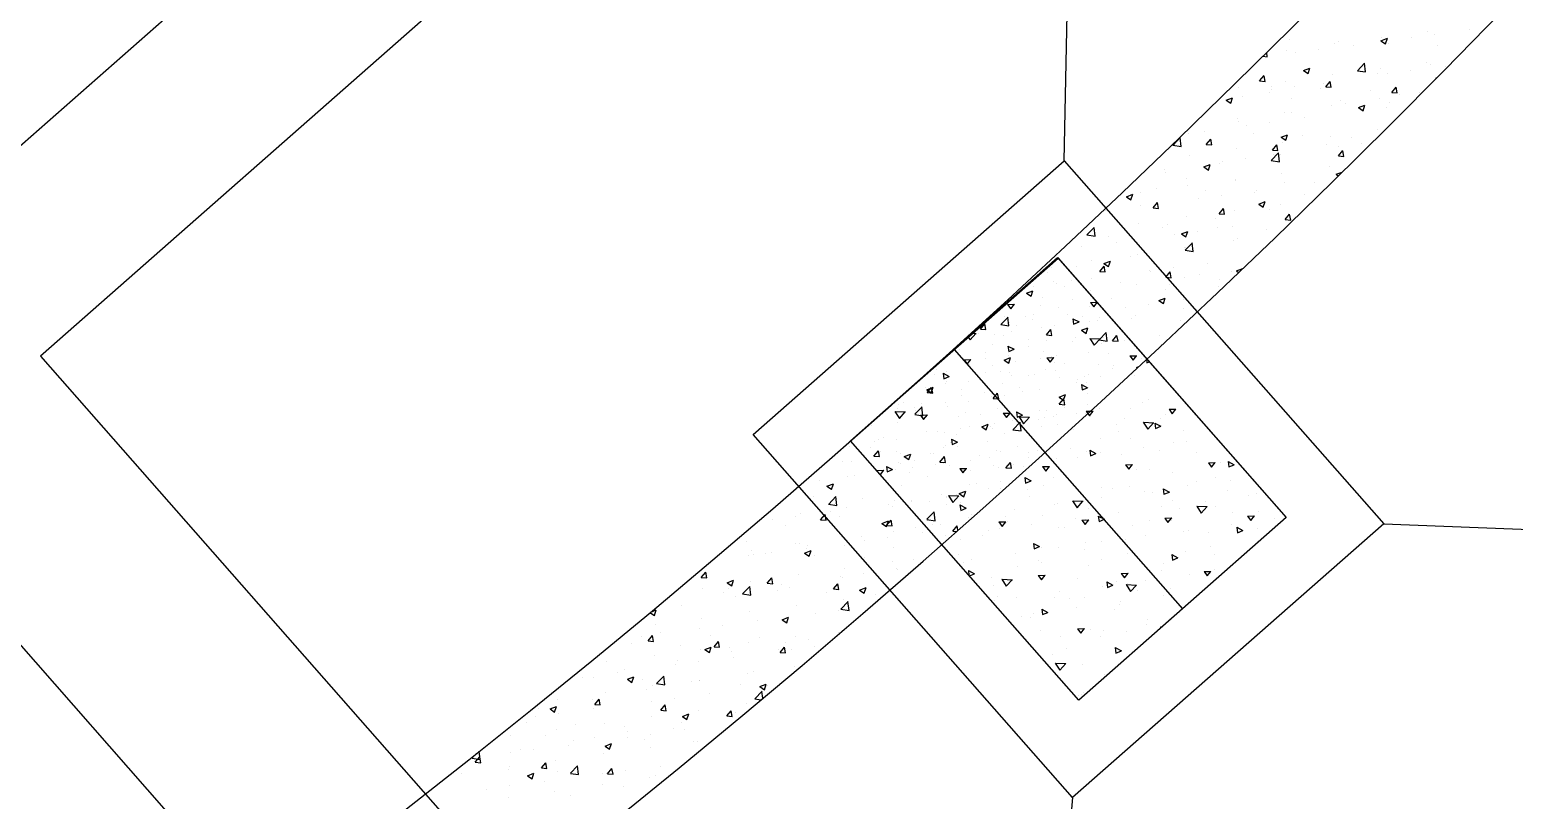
# Model space of a CAD drawing. Header units: millimetres. Extents: x 331487 to 517269, y 198509 to 399936.
# Drawn here: x 444493 to 446105, y 303332 to 304169 of the extents above; entities that cross this region are included whole.
import ezdxf

# ---------------------------------------------------------------- set-up
doc = ezdxf.new("R2010")
doc.units = ezdxf.units.MM
doc.header["$MEASUREMENT"] = 0
doc.layers.add('COLUMN', color=6, linetype='Continuous')
doc.layers.add('FOOTING', color=5, linetype='Continuous')

msp = doc.modelspace()

# ---------------------------------------------------------------- linework, layer by layer
at = {"layer": 'COLUMN', "color": 2, "linetype": 'Continuous'}
for p, q in [((445860.7, 304158.3), (445860.7, 304158.3)), ((445908.8, 304153.1), (445908.8, 304153.1)), ((445914, 304156), (445914, 304156)), ((445959.7, 304156.6), (445966.7, 304159.3)), ((445959.7, 304156.6), (445964.6, 304153.2)), ((445960.2, 304160.1), (445960.2, 304160.1)), ((445964.6, 304153.2), (445966.7, 304159.3)), ((445967.4, 304153.8), (445967.4, 304153.8)), ((445992.8, 304160.1), (445992.8, 304160.1)), ((446010.7, 304166.5), (446010.7, 304166.5)), ((446017.9, 304163.3), (446017.9, 304163.3)), ((446055.8, 304168.3), (446055.8, 304168.3)), ((445831.6, 304139.9), (445836.2, 304139.2)), ((445836.2, 304139.2), (445835.7, 304144)), ((445856.9, 304145.6), (445856.9, 304145.6)), ((445866.8, 304143.5), (445866.8, 304143.5)), ((445891.8, 304146.8), (445891.8, 304146.8)), ((445929.7, 304151.7), (445929.7, 304151.7)), ((446020.8, 304151.5), (446020.8, 304151.5)), ((445875.6, 304124.3), (445882.6, 304127)), ((445875.6, 304124.3), (445880.6, 304121)), ((445880.6, 304121), (445882.6, 304127)), ((445934.1, 304124), (445942.9, 304122.7)), ((445934.2, 304124.1), (445941.9, 304132.3)), ((445942.9, 304122.7), (445941.8, 304132.2)), ((445959, 304126.8), (445959, 304126.8)), ((445991.6, 304123.9), (445991.6, 304123.9)), ((446009.5, 304133.2), (446009.5, 304133.2)), ((446013.9, 304130.6), (446013.9, 304130.6)), ((446029.4, 304128.9), (446029.4, 304128.9)), ((445805.2, 304105.9), (445805.2, 304105.9)), ((445828, 304113), (445832.8, 304118.8)), ((445828, 304113), (445833.9, 304112.5)), ((445833.9, 304112.5), (445832.8, 304118.7)), ((445841.2, 304107.2), (445841.2, 304107.2)), ((445855.7, 304112.3), (445855.7, 304112.3)), ((445865.5, 304107.3), (445865.5, 304107.3)), ((445894.6, 304104.9), (445894.6, 304104.9)), ((445897.2, 304110.6), (445897.2, 304110.6)), ((445899.7, 304106.7), (445904.5, 304112.5)), ((445899.7, 304106.7), (445905.7, 304106.2)), ((445903.4, 304112.3), (445903.4, 304112.3)), ((445905.7, 304106.2), (445904.5, 304112.5)), ((445907.6, 304119.8), (445907.6, 304119.8)), ((445955.5, 304120.6), (445955.5, 304120.6)), ((445966.5, 304120.6), (445966.5, 304120.6)), ((445971.4, 304100.5), (445976.2, 304106.2)), ((445977.4, 304099.9), (445976.2, 304106.2)), ((446019.4, 304116.3), (446020.6, 304116.8)), ((446019.4, 304116.3), (446019.8, 304116)), ((445791.6, 304092.1), (445798.6, 304094.8)), ((445791.6, 304092.1), (445796.6, 304088.7)), ((445796.6, 304088.7), (445798.6, 304094.8)), ((445808.9, 304096), (445808.9, 304096)), ((445838.9, 304100.6), (445838.9, 304100.6)), ((445840.5, 304104), (445840.5, 304104)), ((445862.3, 304093.8), (445862.3, 304093.8)), ((445915.6, 304091.5), (445915.6, 304091.5)), ((445921.2, 304088.6), (445921.2, 304088.6)), ((445947.9, 304102.7), (445947.9, 304102.7)), ((445957.8, 304093.5), (445957.8, 304093.5)), ((445969, 304089.3), (445969, 304089.3)), ((445971.4, 304100.5), (445977.4, 304099.9)), ((445979.5, 304098.6), (445979.5, 304098.6)), ((446001.3, 304100.4), (446001.3, 304100.4)), ((445804, 304072.6), (445804, 304072.6)), ((445854.5, 304079), (445854.5, 304079)), ((445862.9, 304078.6), (445862.9, 304078.6)), ((445877.1, 304072.9), (445877.1, 304072.9)), ((445906.4, 304086.5), (445906.4, 304086.5)), ((445935.3, 304084.1), (445942.3, 304086.8)), ((445935.3, 304084.1), (445940.3, 304080.7)), ((445940.2, 304081.2), (445940.2, 304081.2)), ((445940.3, 304080.7), (445942.3, 304086.8)), ((445965.3, 304084.5), (445965.3, 304084.5)), ((445767.9, 304058.6), (445767.9, 304058.6)), ((445804.6, 304068.6), (445804.6, 304068.6)), ((445814.2, 304064.6), (445814.2, 304064.6)), ((445821.3, 304056.4), (445821.3, 304056.4)), ((445839.2, 304067.9), (445839.2, 304067.9)), ((445956.5, 304060.3), (445956.5, 304060.3)), ((445733.9, 304043.2), (445742.8, 304041.8)), ((445734, 304043.3), (445741.8, 304051.4)), ((445742.8, 304041.8), (445741.7, 304051.3)), ((445751, 304056.3), (445751, 304056.3)), ((445770.1, 304044.1), (445774.9, 304049.8)), ((445770.1, 304044.1), (445776.1, 304043.5)), ((445776.1, 304043.5), (445774.9, 304049.8)), ((445841.8, 304037.8), (445846.7, 304043.5)), ((445847.8, 304037.3), (445846.7, 304043.5)), ((445851.3, 304051.8), (445858.3, 304054.5)), ((445851.3, 304051.8), (445856.3, 304048.5)), ((445853.3, 304045.7), (445853.3, 304045.7)), ((445856.3, 304048.5), (445858.3, 304054.5)), ((445874.7, 304054.1), (445874.7, 304054.1)), ((445901.1, 304043.6), (445901.1, 304043.6)), ((445905.2, 304053.2), (445905.2, 304053.2)), ((445913.9, 304041.7), (445913.9, 304041.7)), ((445928, 304051.9), (445928, 304051.9)), ((445939, 304045), (445939, 304045)), ((445751.4, 304032.3), (445751.4, 304032.3)), ((445787.9, 304025.1), (445787.9, 304025.1)), ((445802.7, 304039.3), (445802.7, 304039.3)), ((445812.9, 304028.4), (445812.9, 304028.4)), ((445840.6, 304026.6), (445849.5, 304025.3)), ((445840.7, 304026.7), (445848.5, 304034.9)), ((445841.8, 304037.8), (445847.8, 304037.3)), ((445842.7, 304033.6), (445842.7, 304033.6)), ((445849.5, 304025.3), (445848.4, 304034.8)), ((445850.8, 304033.4), (445850.8, 304033.4)), ((445913.6, 304031.5), (445918.4, 304037.3)), ((445913.6, 304031.5), (445919.5, 304031)), ((445919.5, 304031), (445918.4, 304037.2)), ((445724.7, 304016.8), (445724.7, 304016.8)), ((445726.1, 304013.6), (445726.1, 304013.6)), ((445767.3, 304019.6), (445774.3, 304022.3)), ((445767.3, 304019.6), (445772.3, 304016.2)), ((445772.3, 304016.2), (445774.3, 304022.2)), ((445784.4, 304023.6), (445784.4, 304023.6)), ((445852, 304012.4), (445852, 304012.4)), ((445904, 304019.9), (445904, 304019.9)), ((445911, 304011.6), (445917.6, 304014.1)), ((445911, 304011.6), (445913.4, 304010)), ((445716.1, 303996.3), (445716.1, 303996.3)), ((445748.4, 304007.5), (445748.4, 304007.5)), ((445750.2, 303999), (445750.2, 303999)), ((445769.5, 303994.1), (445769.5, 303994.1)), ((445801.5, 304006), (445801.5, 304006)), ((445801.8, 304005.3), (445801.8, 304005.3)), ((445824.5, 303994), (445824.5, 303994)), ((445855.2, 304003), (445855.2, 304003)), ((445887.6, 304002.3), (445887.6, 304002.3)), ((445683.3, 303987.3), (445690.3, 303990)), ((445683.3, 303987.3), (445688.2, 303984)), ((445688.2, 303984), (445690.3, 303990)), ((445698.2, 303991.5), (445698.2, 303991.5)), ((445698.4, 303977.4), (445698.4, 303977.4)), ((445712.3, 303975.1), (445717.1, 303980.9)), ((445718.2, 303974.6), (445717.1, 303980.9)), ((445761.6, 303985.7), (445761.6, 303985.7)), ((445786.6, 303989), (445786.6, 303989)), ((445822.9, 303991.8), (445822.9, 303991.8)), ((445827, 303979.3), (445834, 303982)), ((445827, 303979.3), (445832, 303975.9)), ((445832, 303975.9), (445834, 303982)), ((445850.8, 303979.1), (445850.8, 303979.1)), ((445876.3, 303989.6), (445876.3, 303989.6)), ((445660.5, 303972.4), (445660.5, 303972.4)), ((445712.3, 303975.1), (445718.2, 303974.6)), ((445749, 303965.7), (445749, 303965.7)), ((445780.3, 303963.9), (445780.3, 303963.9)), ((445784, 303968.8), (445788.8, 303974.6)), ((445784, 303968.8), (445790, 303968.3)), ((445790, 303968.3), (445788.8, 303974.6)), ((445800.3, 303972.7), (445800.3, 303972.7)), ((445838.6, 303973.9), (445838.6, 303973.9)), ((445855.7, 303962.6), (445860.5, 303968.3)), ((445855.7, 303962.6), (445861.7, 303962)), ((445861.7, 303962), (445860.5, 303968.3)), ((445861.3, 303962.8), (445861.3, 303962.8)), ((445640.4, 303945.8), (445649.3, 303944.4)), ((445640.5, 303945.9), (445648.3, 303954)), ((445646.5, 303951.8), (445646.5, 303951.8)), ((445649.3, 303944.4), (445648.2, 303953.9)), ((445663.7, 303943.9), (445663.7, 303943.9)), ((445675.1, 303958.9), (445675.1, 303958.9)), ((445697, 303958.2), (445697, 303958.2)), ((445722, 303953.9), (445722, 303953.9)), ((445728.5, 303956.7), (445728.5, 303956.7)), ((445735.2, 303946.3), (445735.2, 303946.3)), ((445743, 303947), (445750, 303949.7)), ((445743, 303947), (445747.9, 303943.7)), ((445747.9, 303943.7), (445750, 303949.7)), ((445760.3, 303949.5), (445760.3, 303949.5)), ((445781.9, 303954.4), (445781.9, 303954.4)), ((445798.2, 303954.5), (445798.2, 303954.5)), ((445835.3, 303952.2), (445835.3, 303952.2)), ((445634.2, 303933), (445634.2, 303933)), ((445672.1, 303937.9), (445672.1, 303937.9)), ((445745.9, 303932), (445745.9, 303932)), ((445747.1, 303929.2), (445756, 303927.8)), ((445747.2, 303929.3), (445755, 303937.4)), ((445747.8, 303932.4), (445747.8, 303932.4)), ((445756, 303927.8), (445754.9, 303937.3)), ((445799.1, 303939.4), (445799.1, 303939.4)), ((445804.3, 303942), (445804.3, 303942)), ((445594, 303911.5), (445594, 303911.5)), ((445629.3, 303911.9), (445629.3, 303911.9)), ((445645.3, 303918.5), (445645.3, 303918.5)), ((445654.4, 303906.2), (445659.2, 303911.9)), ((445658.9, 303914.8), (445665.9, 303917.5)), ((445658.9, 303914.8), (445663.9, 303911.4)), ((445660.4, 303905.6), (445659.2, 303911.9)), ((445663.9, 303911.4), (445665.9, 303917.5)), ((445687.6, 303921.9), (445687.6, 303921.9)), ((445695.8, 303924.9), (445695.8, 303924.9)), ((445771.8, 303915.1), (445771.8, 303915.1)), ((445597.6, 303905.2), (445597.6, 303905.2)), ((445602.3, 303910.1), (445602.3, 303910.1)), ((445604.4, 303895.3), (445604.4, 303895.3)), ((445623.4, 303896.7), (445623.4, 303896.7)), ((445645.8, 303898.5), (445645.8, 303898.5)), ((445654.4, 303906.2), (445660.4, 303905.7)), ((445655.7, 303907.8), (445655.7, 303907.8)), ((445708.9, 303906.8), (445708.9, 303906.8)), ((445709.1, 303905.6), (445709.1, 303905.6)), ((445726.1, 303899.9), (445731, 303905.6)), ((445726.1, 303899.9), (445732.1, 303899.4)), ((445732.1, 303899.4), (445731, 303905.6)), ((445734, 303910.1), (445734, 303910.1)), ((445746.5, 303899.1), (445746.5, 303899.1)), ((445762.4, 303903.3), (445762.4, 303903.3)), ((445784.1, 303897), (445784.1, 303897)), ((445797.9, 303906.2), (445797.9, 303906.2)), ((445802.7, 303906.8), (445809.7, 303909.5)), ((445802.7, 303906.8), (445805.1, 303905.1)), ((445809.6, 303909.4), (445809.6, 303909.5)), ((445574.9, 303882.5), (445581.9, 303885.2)), ((445574.9, 303882.5), (445579.9, 303879.2)), ((445579.9, 303879.2), (445581.9, 303885.2)), ((445582.9, 303890.2), (445582.9, 303890.2)), ((445607.9, 303893.5), (445607.9, 303893.5)), ((445615.8, 303889.8), (445615.8, 303889.8)), ((445644.1, 303885.2), (445644.1, 303885.2)), ((445676.8, 303894.4), (445676.8, 303894.4)), ((445694.6, 303891.6), (445694.6, 303891.6)), ((445725.8, 303886.9), (445725.8, 303886.9)), ((445730.1, 303892.2), (445730.1, 303892.2)), ((445783.5, 303889.9), (445783.5, 303889.9)), ((445554.3, 303870.4), (445561.8, 303870.6)), ((445554.3, 303870.4), (445557.9, 303865.6)), ((445557.9, 303865.6), (445561.8, 303870.6)), ((445590, 303868.7), (445590, 303868.7)), ((445592.7, 303878.2), (445592.7, 303878.2)), ((445609.2, 303866.9), (445609.2, 303866.9)), ((445624.8, 303876.1), (445624.8, 303876.1)), ((445643.7, 303868), (445643.7, 303868)), ((445644.3, 303872.5), (445651.2, 303872.7)), ((445644.3, 303872.5), (445647.8, 303867.7)), ((445647.8, 303867.7), (445651.5, 303872.4)), ((445667.5, 303876.9), (445667.5, 303876.9)), ((445682.6, 303867.4), (445682.6, 303867.4)), ((445707.7, 303870.7), (445707.7, 303870.7)), ((445718.6, 303874.5), (445725.6, 303877.2)), ((445718.6, 303874.5), (445723.6, 303871.2)), ((445723.6, 303871.2), (445725.6, 303877.2)), ((445745.3, 303865.8), (445745.3, 303865.8)), ((445745.5, 303875.7), (445745.5, 303875.7)), ((445524.8, 303843.5), (445529.7, 303849.2)), ((445530.8, 303843), (445529.7, 303849.2)), ((445546.9, 303848.4), (445555.8, 303847)), ((445547, 303848.5), (445554.8, 303856.6)), ((445550.9, 303856.9), (445550.9, 303856.9)), ((445555.8, 303847), (445554.7, 303856.5)), ((445556.6, 303850.8), (445556.6, 303850.8)), ((445564.2, 303847.6), (445564.2, 303847.6)), ((445573.6, 303857), (445573.6, 303857)), ((445581.6, 303854.1), (445581.6, 303854.1)), ((445582.4, 303859.3), (445582.4, 303859.3)), ((445605.3, 303847.1), (445605.3, 303847.1)), ((445619.5, 303859.1), (445619.5, 303859.1)), ((445625.2, 303854.8), (445631.9, 303851.4)), ((445625.2, 303854.8), (445626, 303848.9)), ((445626, 303848.9), (445631.9, 303851.4)), ((445635.8, 303857), (445635.8, 303857)), ((445642.9, 303851.9), (445642.9, 303851.9)), ((445652.3, 303853.4), (445652.3, 303853.4)), ((445654, 303856.1), (445654, 303856.1)), ((445689.2, 303854.8), (445689.2, 303854.8)), ((445693.4, 303858.3), (445693.4, 303858.3)), ((445742.5, 303852.5), (445742.5, 303852.5)), ((445511.4, 303834.5), (445511.4, 303834.5)), ((445511.7, 303834.8), (445513.6, 303831.8)), ((445513.6, 303831.8), (445520, 303838.9)), ((445516.5, 303839.1), (445520.2, 303838.9)), ((445522.3, 303838.4), (445522.3, 303838.4)), ((445524.8, 303843.5), (445530.8, 303843)), ((445539.6, 303837.4), (445539.6, 303837.4)), ((445549.4, 303836.4), (445549.4, 303836.4)), ((445558.3, 303840.8), (445558.3, 303840.8)), ((445577.4, 303832.3), (445577.4, 303832.3)), ((445591.5, 303844.9), (445591.5, 303844.9)), ((445596.1, 303831.7), (445596.1, 303831.7)), ((445596.6, 303837.2), (445601.4, 303843)), ((445596.6, 303837.2), (445602.5, 303836.7)), ((445602.5, 303836.7), (445601.4, 303843)), ((445628.2, 303835), (445628.2, 303835)), ((445634.6, 303842.3), (445641.6, 303845)), ((445634.6, 303842.3), (445639.6, 303838.9)), ((445639.6, 303838.9), (445641.6, 303845)), ((445643.6, 303833.5), (445648.5, 303826)), ((445643.8, 303833.5), (445655, 303833.1)), ((445648.5, 303826), (445654.9, 303833.1)), ((445653.7, 303831.8), (445662.6, 303830.4)), ((445653.8, 303831.9), (445661.5, 303840)), ((445658.4, 303834.5), (445658.4, 303834.5)), ((445662.5, 303830.4), (445661.4, 303839.9)), ((445668.3, 303831), (445673.1, 303836.7)), ((445668.3, 303831), (445674.3, 303830.4)), ((445671.3, 303836.8), (445671.3, 303836.8)), ((445674.3, 303830.4), (445673.1, 303836.7)), ((445681.4, 303831.2), (445681.4, 303831.2)), ((445719.2, 303836.2), (445719.2, 303836.2)), ((445502.4, 303821.8), (445502.4, 303821.8)), ((445530.4, 303817.9), (445530.4, 303817.9)), ((445538.4, 303826.5), (445538.4, 303826.5)), ((445554.7, 303825.2), (445561.4, 303821.7)), ((445554.7, 303825.2), (445555.5, 303819.3)), ((445555.3, 303814.6), (445555.3, 303814.6)), ((445555.5, 303819.3), (445561.4, 303821.7)), ((445577.4, 303824.2), (445577.4, 303824.2)), ((445593.2, 303819.6), (445593.2, 303819.6)), ((445607.2, 303815.4), (445607.2, 303815.4)), ((445624.3, 303830.5), (445624.3, 303830.5)), ((445641.7, 303818.6), (445641.7, 303818.6)), ((445656.3, 303827.9), (445656.3, 303827.9)), ((445663.4, 303817.3), (445663.4, 303817.3)), ((445687, 303814.5), (445694.5, 303814.7)), ((445687, 303814.5), (445690.5, 303809.7)), ((445690.5, 303809.7), (445694.4, 303814.7)), ((445692.2, 303825), (445692.2, 303825)), ((445693.9, 303822), (445693.9, 303822)), ((445721.7, 303827.3), (445721.7, 303827.3)), ((445477.2, 303799.3), (445477.2, 303799.3)), ((445507, 303810.3), (445514.5, 303810.5)), ((445507, 303810.3), (445510.6, 303805.5)), ((445509.5, 303810.4), (445509.5, 303810.4)), ((445510.6, 303805.5), (445514.5, 303810.5)), ((445512.6, 303805.5), (445512.6, 303805.5)), ((445530.3, 303811.3), (445530.3, 303811.3)), ((445538.4, 303804.1), (445538.4, 303804.1)), ((445550.6, 303810), (445557.6, 303812.7)), ((445550.6, 303810), (445555.6, 303806.7)), ((445555.6, 303806.7), (445557.6, 303812.7)), ((445562.9, 303808.2), (445562.9, 303808.2)), ((445590.3, 303811.6), (445590.3, 303811.6)), ((445595.5, 303799.2), (445595.5, 303799.2)), ((445597, 303812.4), (445604.5, 303812.6)), ((445597, 303812.4), (445600.5, 303807.6)), ((445600.5, 303807.6), (445604.5, 303812.6)), ((445602.4, 303813.9), (445602.4, 303813.9)), ((445605, 303807.3), (445605, 303807.3)), ((445606.1, 303799), (445606.1, 303799)), ((445616.3, 303805.9), (445616.3, 303805.9)), ((445653.1, 303805.3), (445653.1, 303805.3)), ((445668.1, 303800.9), (445668.1, 303800.9)), ((445669.7, 303803.7), (445669.7, 303803.7)), ((445694.3, 303802), (445696.7, 303802.9)), ((445694.3, 303802), (445695.1, 303801.5)), ((445700.1, 303811.6), (445700.1, 303811.6)), ((445705.2, 303811.4), (445705.7, 303807.1)), ((445705.7, 303807.1), (445708.1, 303808.1)), ((445474.9, 303794.5), (445474.9, 303794.5)), ((445484.2, 303795.6), (445490.8, 303792.1)), ((445484.2, 303795.6), (445485, 303789.6)), ((445485, 303789.6), (445490.8, 303792.1)), ((445486.8, 303784.4), (445486.8, 303784.4)), ((445487.9, 303797.7), (445487.9, 303797.7)), ((445488.4, 303787.2), (445488.4, 303787.2)), ((445512.1, 303786.4), (445512.1, 303786.4)), ((445530.6, 303797), (445530.6, 303797)), ((445546.7, 303797.2), (445546.7, 303797.2)), ((445548.4, 303784.6), (445548.4, 303784.6)), ((445555.9, 303796.8), (445555.9, 303796.8)), ((445559.1, 303792.7), (445559.1, 303792.7)), ((445576.6, 303792.8), (445576.6, 303792.8)), ((445584, 303794.7), (445584, 303794.7)), ((445611, 303790.7), (445611, 303790.7)), ((445629, 303785.3), (445629, 303785.3)), ((445630, 303788.5), (445630, 303788.5)), ((445634.4, 303783.4), (445641.1, 303779.9)), ((445634.4, 303783.4), (445635.2, 303777.5)), ((445637.4, 303792.5), (445637.4, 303792.5)), ((445640.4, 303785.3), (445640.4, 303785.3)), ((445642.2, 303794.5), (445642.2, 303794.5)), ((445655.1, 303791.8), (445655.1, 303791.8)), ((445687.3, 303795.3), (445687.3, 303795.3)), ((445692, 303793), (445692, 303793)), ((445465.1, 303780.2), (445465.1, 303780.2)), ((445466.6, 303777.8), (445473.6, 303780.5)), ((445466.6, 303777.8), (445471.5, 303774.4)), ((445467, 303774.6), (445471.8, 303780.3)), ((445467, 303774.6), (445473, 303774)), ((445471.5, 303774.4), (445473.6, 303780.5)), ((445473, 303774), (445471.8, 303780.3)), ((445504, 303771.9), (445504, 303771.9)), ((445504.6, 303777.7), (445504.6, 303777.7)), ((445529, 303775.2), (445529, 303775.2)), ((445537.2, 303770.8), (445537.2, 303770.8)), ((445538.7, 303768.3), (445543.5, 303774)), ((445538.7, 303768.3), (445544.7, 303767.8)), ((445544.7, 303767.8), (445543.5, 303774)), ((445550.8, 303771.8), (445550.8, 303771.8)), ((445566.9, 303780.2), (445566.9, 303780.2)), ((445570.7, 303775.3), (445570.7, 303775.3)), ((445589.1, 303778.3), (445589.1, 303778.3)), ((445610.3, 303769.8), (445617.3, 303772.5)), ((445610.3, 303769.8), (445615.2, 303766.4)), ((445610.4, 303762), (445615.3, 303767.8)), ((445615.2, 303766.4), (445617.3, 303772.5)), ((445616.4, 303761.5), (445615.3, 303767.7)), ((445635.2, 303777.5), (445641.1, 303779.9)), ((445640.7, 303773.8), (445640.7, 303773.8)), ((445642.3, 303779.9), (445642.3, 303779.9)), ((445707.3, 303767), (445707.3, 303767)), ((445432, 303754.2), (445436.8, 303746.6)), ((445432.1, 303754.2), (445443.3, 303753.7)), ((445435.3, 303757.4), (445435.3, 303757.4)), ((445436.3, 303761.9), (445436.3, 303761.9)), ((445436.8, 303746.6), (445443.2, 303753.7)), ((445440.8, 303763.6), (445440.8, 303763.6)), ((445453.3, 303759), (445453.3, 303759)), ((445453.5, 303751), (445462.4, 303749.6)), ((445453.6, 303751.1), (445461.4, 303759.2)), ((445454, 303755.3), (445454, 303755.3)), ((445454.2, 303753), (445454.2, 303753)), ((445459.7, 303750.2), (445467.2, 303750.4)), ((445459.7, 303750.2), (445463.2, 303745.4)), ((445461, 303763.3), (445461, 303763.3)), ((445462.4, 303749.6), (445461.3, 303759.1)), ((445463.2, 303745.4), (445467.2, 303750.4)), ((445486.6, 303764.4), (445486.6, 303764.4)), ((445489.6, 303759.6), (445489.6, 303759.6)), ((445508.5, 303753), (445508.5, 303753)), ((445512.4, 303765.3), (445512.4, 303765.3)), ((445525, 303750.7), (445525, 303750.7)), ((445543, 303757.3), (445543, 303757.3)), ((445549.7, 303752.3), (445557.2, 303752.5)), ((445549.7, 303752.3), (445553.2, 303747.5)), ((445553.2, 303747.5), (445557.2, 303752.5)), ((445563.9, 303753.8), (445570.6, 303750.3)), ((445563.9, 303753.8), (445564.7, 303747.8)), ((445564.7, 303747.9), (445570.6, 303750.3)), ((445589.4, 303755.2), (445589.4, 303755.2)), ((445596.4, 303755.1), (445596.4, 303755.1)), ((445607.1, 303750.8), (445607.1, 303750.8)), ((445610.4, 303762), (445616.4, 303761.5)), ((445616.5, 303758.8), (445616.5, 303758.8)), ((445628.7, 303752.3), (445628.7, 303752.3)), ((445639.2, 303752.1), (445639.2, 303752.1)), ((445639.6, 303754.4), (445647.1, 303754.6)), ((445639.6, 303754.4), (445643.2, 303749.6)), ((445641.5, 303762), (445641.5, 303762)), ((445643.2, 303749.6), (445647.1, 303754.6)), ((445654.1, 303757.1), (445654.1, 303757.1)), ((445688.2, 303757.4), (445688.2, 303757.4)), ((445701.1, 303763.4), (445701.1, 303763.4)), ((445725.5, 303751.4), (445725.5, 303751.4)), ((445729.6, 303756.5), (445737.1, 303756.7)), ((445729.6, 303756.5), (445733.2, 303751.7)), ((445733.2, 303751.7), (445737.1, 303756.7)), ((445407.1, 303738.4), (445407.1, 303738.4)), ((445435.3, 303742.2), (445435.3, 303742.2)), ((445500.9, 303748.3), (445500.9, 303748.3)), ((445502.7, 303735.7), (445502.7, 303735.7)), ((445513.1, 303738.2), (445513.1, 303738.2)), ((445526.3, 303737.5), (445533.3, 303740.2)), ((445526.3, 303737.5), (445531.2, 303734.2)), ((445531.2, 303734.2), (445533.2, 303740.2)), ((445535.9, 303737.5), (445535.9, 303737.5)), ((445538.2, 303736.1), (445538.2, 303736.1)), ((445540.6, 303740.7), (445540.6, 303740.7)), ((445560.1, 303744.5), (445560.1, 303744.5)), ((445560.2, 303734.4), (445569.1, 303733)), ((445560.3, 303734.5), (445568.1, 303742.6)), ((445566.8, 303748.3), (445571.7, 303740.7)), ((445567, 303748.3), (445578.2, 303747.8)), ((445569.1, 303733), (445568, 303742.5)), ((445571.7, 303740.7), (445578.1, 303747.8)), ((445587.9, 303745), (445587.9, 303745)), ((445590.7, 303737.7), (445590.7, 303737.7)), ((445594.4, 303747.4), (445594.4, 303747.4)), ((445603.7, 303749), (445603.7, 303749)), ((445608.9, 303740.3), (445608.9, 303740.3)), ((445626.1, 303734.2), (445626.1, 303734.2)), ((445644.6, 303749.1), (445644.6, 303749.1)), ((445673.1, 303740.5), (445673.1, 303740.5)), ((445681.5, 303746), (445681.5, 303746)), ((445701.7, 303742.5), (445706.5, 303734.9)), ((445701.9, 303742.5), (445713.1, 303742)), ((445706.5, 303734.9), (445712.9, 303742)), ((445714.1, 303741.6), (445720.8, 303738.2)), ((445714.1, 303741.6), (445714.9, 303735.7)), ((445714.9, 303735.7), (445720.8, 303738.2)), ((445720.1, 303746.8), (445720.1, 303746.8)), ((445409.5, 303721.2), (445409.5, 303721.2)), ((445414.5, 303724.1), (445414.5, 303724.1)), ((445419.1, 303725.6), (445419.1, 303725.6)), ((445434.1, 303724.1), (445434.1, 303724.1)), ((445466.1, 303731.9), (445466.1, 303731.9)), ((445477.7, 303732.4), (445477.7, 303732.4)), ((445485.4, 303731.1), (445485.4, 303731.1)), ((445492.2, 303720.3), (445492.2, 303720.3)), ((445493.4, 303724.2), (445500, 303720.7)), ((445493.4, 303724.2), (445494.2, 303718.2)), ((445494.2, 303718.2), (445500, 303720.7)), ((445499.2, 303729.6), (445499.2, 303729.6)), ((445532.1, 303721.6), (445532.1, 303721.6)), ((445550.6, 303730.3), (445550.6, 303730.3)), ((445579.1, 303727.9), (445579.1, 303727.9)), ((445655.7, 303724.9), (445655.7, 303724.9)), ((445674.3, 303732.3), (445674.3, 303732.3)), ((445687.6, 303724.9), (445687.6, 303724.9)), ((445734.2, 303720.2), (445734.2, 303720.2)), ((445745.5, 303733.3), (445745.5, 303733.3)), ((445748.8, 303721.6), (445748.8, 303721.6)), ((445382.2, 303716.6), (445382.2, 303716.6)), ((445405.9, 303715.2), (445405.9, 303715.2)), ((445409.1, 303705.6), (445414, 303711.4)), ((445409.1, 303705.6), (445415.1, 303705.1)), ((445415.1, 303705.1), (445414, 303711.4)), ((445416.8, 303710.8), (445416.8, 303710.8)), ((445433.9, 303710.3), (445433.9, 303710.3)), ((445438.1, 303709), (445438.1, 303709)), ((445442.2, 303705.3), (445449.2, 303707.9)), ((445442.2, 303705.3), (445447.2, 303701.9)), ((445447.2, 303701.9), (445449.2, 303707.9)), ((445470.2, 303708.5), (445470.2, 303708.5)), ((445473.4, 303708.5), (445473.4, 303708.5)), ((445480.9, 303699.3), (445485.7, 303705.1)), ((445485.1, 303715.3), (445485.1, 303715.3)), ((445486.8, 303698.8), (445485.7, 303705.1)), ((445486.9, 303717.4), (445486.9, 303717.4)), ((445500.2, 303715.8), (445500.2, 303715.8)), ((445523.6, 303706.2), (445523.6, 303706.2)), ((445534.7, 303704.2), (445534.7, 303704.2)), ((445542, 303711.4), (445542, 303711.4)), ((445546.9, 303711.1), (445546.9, 303711.1)), ((445564.9, 303716.6), (445564.9, 303716.6)), ((445576.9, 303704), (445576.9, 303704)), ((445577.4, 303709.6), (445577.4, 303709.6)), ((445586.7, 303711.7), (445586.7, 303711.7)), ((445607.9, 303702.8), (445607.9, 303702.8)), ((445623, 303713.6), (445623, 303713.6)), ((445629.9, 303703.8), (445629.9, 303703.8)), ((445640.5, 303710.3), (445640.5, 303710.3)), ((445643.6, 303712), (445650.3, 303708.5)), ((445643.6, 303712), (445644.4, 303706.1)), ((445644.4, 303706.1), (445650.3, 303708.5)), ((445654.8, 303709.1), (445654.8, 303709.1)), ((445678.1, 303707.6), (445678.1, 303707.6)), ((445701.8, 303715.4), (445701.8, 303715.4)), ((445719.7, 303712.3), (445719.7, 303712.3)), ((445759.1, 303709.8), (445759.1, 303709.8)), ((445375.6, 303700.3), (445375.6, 303700.3)), ((445384.5, 303699.6), (445384.5, 303699.6)), ((445412.4, 303690.1), (445419.9, 303690.3)), ((445412.4, 303690.1), (445412.9, 303689.4)), ((445416.2, 303685.7), (445419.9, 303690.3)), ((445422.9, 303694.5), (445429.5, 303691.1)), ((445422.9, 303694.5), (445423.6, 303688.6)), ((445423.6, 303688.6), (445429.5, 303691.1)), ((445432.9, 303690.8), (445432.9, 303690.8)), ((445435.7, 303698.3), (445435.7, 303698.3)), ((445437.9, 303697.3), (445437.9, 303697.3)), ((445447.6, 303687.5), (445447.6, 303687.5)), ((445451.3, 303693), (445451.3, 303693)), ((445453.1, 303701.2), (445453.1, 303701.2)), ((445476.4, 303696.3), (445476.4, 303696.3)), ((445480.9, 303699.3), (445486.8, 303698.8)), ((445484.2, 303697.8), (445484.2, 303697.8)), ((445491.3, 303695.1), (445491.3, 303695.1)), ((445502.4, 303692.2), (445509.9, 303692.4)), ((445502.4, 303692.2), (445505.9, 303687.4)), ((445505.9, 303687.4), (445509.8, 303692.4)), ((445513.9, 303690.2), (445513.9, 303690.2)), ((445514.3, 303701.3), (445514.3, 303701.3)), ((445539.2, 303695.6), (445539.2, 303695.6)), ((445544.6, 303692.8), (445544.6, 303692.8)), ((445552.6, 303693.1), (445557.4, 303698.8)), ((445552.6, 303693.1), (445558.6, 303692.5)), ((445558.6, 303692.5), (445557.4, 303698.8)), ((445560.9, 303696.5), (445560.9, 303696.5)), ((445571.8, 303694.5), (445571.8, 303694.5)), ((445592.3, 303694.3), (445599.8, 303694.5)), ((445592.3, 303694.3), (445595.9, 303689.5)), ((445595.9, 303689.5), (445599.8, 303694.5)), ((445682.3, 303696.4), (445689.8, 303696.6)), ((445682.3, 303696.4), (445685.9, 303691.6)), ((445685.9, 303691.6), (445689.8, 303696.6)), ((445693.9, 303691.2), (445693.9, 303691.2)), ((445707.9, 303690.7), (445707.9, 303690.7)), ((445733.6, 303687.7), (445733.6, 303687.7)), ((445772.3, 303698.5), (445779.8, 303698.7)), ((445772.3, 303698.5), (445775.8, 303693.7)), ((445775.8, 303693.7), (445779.8, 303698.7)), ((445785.4, 303699.3), (445785.4, 303699.3)), ((445793.9, 303699.9), (445800.5, 303696.4)), ((445793.9, 303699.9), (445794.6, 303693.9)), ((445794.6, 303693.9), (445800.5, 303696.4)), ((445350.3, 303679.7), (445350.3, 303679.7)), ((445358.2, 303673), (445365.2, 303675.7)), ((445358.2, 303673), (445363.2, 303669.7)), ((445363.2, 303669.6), (445365.2, 303675.7)), ((445380.9, 303683.3), (445380.9, 303683.3)), ((445388.2, 303684.7), (445388.2, 303684.7)), ((445439.5, 303673.6), (445439.5, 303673.6)), ((445466.9, 303683.9), (445466.9, 303683.9)), ((445513.4, 303674.5), (445513.4, 303674.5)), ((445520.5, 303675.9), (445520.5, 303675.9)), ((445533.5, 303670.9), (445533.5, 303670.9)), ((445546.2, 303678.6), (445546.2, 303678.6)), ((445546.4, 303670.6), (445546.4, 303670.6)), ((445573.1, 303682.4), (445579.8, 303678.9)), ((445573.1, 303682.4), (445573.9, 303676.4)), ((445573.9, 303676.4), (445579.8, 303678.9)), ((445575.6, 303669.8), (445575.6, 303669.8)), ((445592.9, 303673.9), (445592.9, 303673.9)), ((445604.1, 303682.7), (445604.1, 303682.7)), ((445656.6, 303672.1), (445656.6, 303672.1)), ((445668.1, 303670.1), (445668.1, 303670.1)), ((445686.5, 303673.1), (445686.5, 303673.1)), ((445723.3, 303670.2), (445730, 303666.7)), ((445723.3, 303670.2), (445724.1, 303664.3)), ((445749.8, 303673.4), (445749.8, 303673.4)), ((445759.6, 303678.2), (445759.6, 303678.2)), ((445780.3, 303683), (445780.3, 303683)), ((445796.8, 303679.7), (445796.8, 303679.7)), ((445343.5, 303662.2), (445343.5, 303662.2)), ((445360, 303653.5), (445368.9, 303652.2)), ((445360.1, 303653.6), (445367.9, 303661.8)), ((445368.9, 303652.2), (445367.8, 303661.7)), ((445396.9, 303659.9), (445396.9, 303659.9)), ((445425, 303653.6), (445425, 303653.6)), ((445431.7, 303657.5), (445431.7, 303657.5)), ((445450.1, 303656.9), (445450.1, 303656.9)), ((445450.3, 303657.7), (445450.3, 303657.7)), ((445469.2, 303656.7), (445469.2, 303656.7)), ((445483, 303664.5), (445483, 303664.5)), ((445487.6, 303653.4), (445487.6, 303653.4)), ((445487.9, 303661.8), (445487.9, 303661.8)), ((445488.1, 303660.6), (445488.1, 303660.6)), ((445490, 303663.1), (445494.9, 303655.5)), ((445490.2, 303663.1), (445501.4, 303662.6)), ((445494.9, 303655.5), (445501.3, 303662.6)), ((445499.2, 303664), (445499.2, 303664)), ((445501.9, 303665), (445508.9, 303667.7)), ((445501.9, 303665), (445506.9, 303661.6)), ((445503.7, 303655.4), (445503.7, 303655.4)), ((445506.9, 303661.6), (445508.9, 303667.7)), ((445578.3, 303661.7), (445578.3, 303661.7)), ((445608.8, 303654.5), (445608.8, 303654.5)), ((445624.9, 303657.3), (445629.7, 303649.7)), ((445625, 303657.2), (445636.3, 303656.8)), ((445629.7, 303649.7), (445636.1, 303656.8)), ((445655.8, 303660.8), (445655.8, 303660.8)), ((445702.8, 303667.1), (445702.8, 303667.1)), ((445711.7, 303666), (445711.7, 303666)), ((445724.1, 303664.3), (445730, 303666.7)), ((445733.8, 303657.2), (445733.8, 303657.2)), ((445768.8, 303656.8), (445768.8, 303656.8)), ((445792.7, 303668.3), (445792.7, 303668.3)), ((445815.8, 303663.1), (445815.8, 303663.1)), ((445824.6, 303665.4), (445824.6, 303665.4)), ((445324, 303640.3), (445324, 303640.3)), ((445329.2, 303643.6), (445329.2, 303643.6)), ((445351.3, 303636.7), (445356.1, 303642.4)), ((445357.3, 303636.1), (445356.1, 303642.4)), ((445361.9, 303645.3), (445361.9, 303645.3)), ((445371.5, 303640.6), (445371.5, 303640.6)), ((445379.7, 303650), (445379.7, 303650)), ((445429.8, 303650.6), (445429.8, 303650.6)), ((445466.8, 303637.1), (445474.6, 303645.2)), ((445475.6, 303635.6), (445474.5, 303645.1)), ((445502.6, 303652.8), (445509.2, 303649.3)), ((445502.6, 303652.8), (445503.4, 303646.8)), ((445503.4, 303646.8), (445509.2, 303649.3)), ((445512.1, 303638.7), (445512.1, 303638.7)), ((445514.8, 303641.9), (445514.8, 303641.9)), ((445552.6, 303640.6), (445552.6, 303640.6)), ((445561.8, 303648.2), (445561.8, 303648.2)), ((445592.3, 303641.5), (445592.3, 303641.5)), ((445605.3, 303652.9), (445605.3, 303652.9)), ((445627.8, 303637.9), (445627.8, 303637.9)), ((445642.3, 303649.1), (445642.3, 303649.1)), ((445652.8, 303640.6), (445659.5, 303637.1)), ((445652.8, 303640.6), (445653.6, 303634.7)), ((445674.8, 303644.2), (445674.8, 303644.2)), ((445721.8, 303650.5), (445721.8, 303650.5)), ((445725, 303638.4), (445732.5, 303638.6)), ((445725, 303638.4), (445728.5, 303633.6)), ((445728.5, 303633.6), (445732.5, 303638.6)), ((445741.4, 303649.1), (445741.4, 303649.1)), ((445759.8, 303651.4), (445764.6, 303643.8)), ((445759.9, 303651.4), (445771.2, 303650.9)), ((445764.6, 303643.8), (445771, 303650.9)), ((445779.6, 303650.5), (445779.6, 303650.5)), ((445798.8, 303644.3), (445798.8, 303644.3)), ((445814.9, 303640.5), (445822.4, 303640.7)), ((445814.9, 303640.5), (445818.5, 303635.7)), ((445818.5, 303635.7), (445822.4, 303640.7)), ((445826.3, 303645.8), (445826.3, 303645.8)), ((445844.5, 303638), (445844.5, 303638)), ((445299, 303637), (445299, 303637)), ((445313.2, 303630.6), (445313.2, 303630.6)), ((445351.3, 303636.7), (445357.3, 303636.1)), ((445417.9, 303632.7), (445424.9, 303635.4)), ((445417.9, 303632.7), (445422.9, 303629.4)), ((445422.9, 303629.4), (445424.9, 303635.4)), ((445423, 303630.4), (445427.8, 303636.1)), ((445423, 303630.4), (445429, 303629.9)), ((445429, 303629.9), (445427.8, 303636.1)), ((445430.4, 303624.2), (445430.4, 303624.2)), ((445453.8, 303628.6), (445453.8, 303628.6)), ((445461.6, 303622.4), (445461.6, 303622.4)), ((445466.7, 303637), (445475.6, 303635.6)), ((445467.9, 303635.6), (445467.9, 303635.6)), ((445473.1, 303632), (445473.1, 303632)), ((445481.8, 303631.2), (445481.8, 303631.2)), ((445494.7, 303624.1), (445499.6, 303629.9)), ((445494.7, 303624.1), (445498.8, 303623.8)), ((445500.4, 303625.2), (445499.6, 303629.9)), ((445533.9, 303625.3), (445533.9, 303625.3)), ((445545, 303634.2), (445552.5, 303634.4)), ((445545, 303634.2), (445548.6, 303629.4)), ((445545.2, 303626.8), (445545.2, 303626.8)), ((445548.6, 303629.4), (445552.5, 303634.4)), ((445554, 303634.3), (445554, 303634.3)), ((445580.8, 303631.6), (445580.8, 303631.6)), ((445609.2, 303628.2), (445609.2, 303628.2)), ((445616.5, 303628), (445616.5, 303628)), ((445635, 303636.3), (445642.5, 303636.5)), ((445635, 303636.3), (445638.5, 303631.5)), ((445638.5, 303631.5), (445642.5, 303636.5)), ((445639, 303636.8), (445639, 303636.8)), ((445653.6, 303634.7), (445659.5, 303637.1)), ((445690.1, 303630.5), (445690.1, 303630.5)), ((445708, 303636.1), (445708, 303636.1)), ((445732.5, 303635.9), (445732.5, 303635.9)), ((445745.3, 303624.4), (445745.3, 303624.4)), ((445750.6, 303625.4), (445750.6, 303625.4)), ((445773, 303623.3), (445773, 303623.3)), ((445797.6, 303631.7), (445797.6, 303631.7)), ((445803.1, 303628.4), (445809.7, 303625)), ((445803.1, 303628.4), (445803.8, 303622.5)), ((445803.8, 303622.5), (445809.7, 303625)), ((445826.2, 303626.7), (445826.2, 303626.7)), ((445270.7, 303613.3), (445270.7, 303613.3)), ((445324, 303611.1), (445324, 303611.1)), ((445328, 303610.3), (445328, 303610.3)), ((445335.6, 303605.8), (445335.6, 303605.8)), ((445337.1, 303608.6), (445337.1, 303608.6)), ((445377.4, 303608.8), (445377.4, 303608.8)), ((445378.5, 303616.7), (445378.5, 303616.7)), ((445395.4, 303618.6), (445395.4, 303618.6)), ((445398.7, 303614.1), (445398.7, 303614.1)), ((445423.8, 303617.4), (445423.8, 303617.4)), ((445430.8, 303606.6), (445430.8, 303606.6)), ((445486.9, 303619), (445486.9, 303619)), ((445502.8, 303615.2), (445502.8, 303615.2)), ((445526.8, 303619.5), (445526.8, 303619.5)), ((445582.3, 303611), (445588.9, 303607.5)), ((445582.3, 303611), (445583.1, 303605)), ((445583.1, 303605), (445588.9, 303607.5)), ((445590.7, 303606.9), (445590.7, 303606.9)), ((445609.6, 303606.5), (445609.6, 303606.5)), ((445638.9, 303611.4), (445638.9, 303611.4)), ((445656.6, 303612.8), (445656.6, 303612.8)), ((445682.2, 303615), (445682.2, 303615)), ((445703.6, 303619.1), (445703.6, 303619.1)), ((445775, 303607.6), (445775, 303607.6)), ((445825.7, 303613.3), (445825.7, 303613.3)), ((445272.7, 303597.5), (445272.7, 303597.5)), ((445276.6, 303603.3), (445276.6, 303603.3)), ((445278.8, 303598.6), (445278.8, 303598.6)), ((445291.7, 303599.9), (445291.7, 303599.9)), ((445297.7, 303600.8), (445297.7, 303600.8)), ((445333.9, 303600.5), (445340.9, 303603.2)), ((445333.9, 303600.5), (445338.9, 303597.1)), ((445338.8, 303597.1), (445340.9, 303603.2)), ((445345.1, 303597.6), (445345.1, 303597.6)), ((445398.5, 303595.4), (445398.5, 303595.4)), ((445429.2, 303590.9), (445429.2, 303590.9)), ((445451.9, 303593.1), (445451.9, 303593.1)), ((445501, 303598.5), (445501, 303598.5)), ((445506.6, 303590.5), (445506.6, 303590.5)), ((445515.6, 303593.9), (445515.6, 303593.9)), ((445562.6, 303600.2), (445562.6, 303600.2)), ((445587.6, 303592.7), (445587.6, 303592.7)), ((445591.2, 303589.7), (445591.2, 303589.7)), ((445638.3, 303604.3), (445638.3, 303604.3)), ((445656.5, 303593.9), (445656.5, 303593.9)), ((445685, 303599.6), (445685, 303599.6)), ((445723.7, 303588.9), (445723.7, 303588.9)), ((445732.5, 303598.8), (445739.2, 303595.3)), ((445732.5, 303598.8), (445733.3, 303592.9)), ((445733.3, 303592.9), (445739.2, 303595.3)), ((445747.2, 303602.2), (445747.2, 303602.2)), ((445778.6, 303598.7), (445778.6, 303598.7)), ((445221.7, 303574), (445226.5, 303579.7)), ((445221.7, 303574), (445227.7, 303573.5)), ((445227.7, 303573.5), (445226.5, 303579.7)), ((445293.4, 303567.7), (445298.3, 303573.5)), ((445299.4, 303567.2), (445298.3, 303573.5)), ((445326.8, 303577), (445326.8, 303577)), ((445372.4, 303574.7), (445372.4, 303574.7)), ((445375.3, 303573.6), (445375.3, 303573.6)), ((445377.3, 303583.4), (445377.3, 303583.4)), ((445397.5, 303578), (445397.5, 303578)), ((445433.6, 303583.6), (445433.6, 303583.6)), ((445435.3, 303583), (445435.3, 303583)), ((445511.8, 303581.4), (445518.4, 303577.9)), ((445511.8, 303581.4), (445512.4, 303576.3)), ((445513, 303575.6), (445518.4, 303577.9)), ((445536.4, 303573.6), (445536.4, 303573.6)), ((445564.9, 303585.8), (445564.9, 303585.8)), ((445587.7, 303576.2), (445595.2, 303576.4)), ((445587.7, 303576.2), (445591.2, 303571.4)), ((445591.2, 303571.4), (445595.2, 303576.4)), ((445630.7, 303572.9), (445630.7, 303572.9)), ((445642.7, 303586.7), (445642.7, 303586.7)), ((445677.7, 303578.3), (445685.1, 303578.5)), ((445677.7, 303578.3), (445681.2, 303573.5)), ((445681.2, 303573.5), (445685.1, 303578.5)), ((445721.4, 303581.1), (445721.4, 303581.1)), ((445751.5, 303577.1), (445751.5, 303577.1)), ((445767.6, 303580.4), (445775.1, 303580.6)), ((445767.6, 303580.4), (445771.2, 303575.6)), ((445771.2, 303575.6), (445775.1, 303580.6)), ((445778.8, 303582.9), (445778.8, 303582.9)), ((445223.5, 303562.5), (445223.5, 303562.5)), ((445246.4, 303558.1), (445246.4, 303558.1)), ((445249.9, 303568.2), (445256.9, 303570.9)), ((445249.9, 303568.2), (445254.8, 303564.9)), ((445250.8, 303562.5), (445250.8, 303562.5)), ((445254.8, 303564.9), (445256.9, 303570.9)), ((445266.6, 303556.2), (445274.4, 303564.3)), ((445271.4, 303561.4), (445271.4, 303561.4)), ((445275.4, 303554.8), (445274.3, 303564.2)), ((445275.4, 303570), (445275.4, 303570)), ((445293.4, 303567.7), (445299.4, 303567.2)), ((445304.1, 303560.2), (445304.1, 303560.2)), ((445309.3, 303566.4), (445309.3, 303566.4)), ((445317, 303563.6), (445317, 303563.6)), ((445357.5, 303558), (445357.5, 303558)), ((445365.2, 303561.5), (445370, 303567.2)), ((445365.2, 303561.5), (445371.1, 303560.9)), ((445371.1, 303560.9), (445370, 303567.2)), ((445393.6, 303560.2), (445400.6, 303562.9)), ((445393.6, 303560.2), (445398.5, 303556.9)), ((445398.5, 303556.9), (445400.6, 303562.9)), ((445539.1, 303564.8), (445539.1, 303564.8)), ((445548.1, 303572), (445552.9, 303564.4)), ((445548.2, 303572), (445559.5, 303571.5)), ((445552.9, 303564.4), (445559.3, 303571.5)), ((445610.6, 303558.2), (445610.6, 303558.2)), ((445657.6, 303564.5), (445657.6, 303564.5)), ((445662, 303569.2), (445668.7, 303565.7)), ((445662, 303569.2), (445662.8, 303563.2)), ((445662.8, 303563.2), (445668.7, 303565.7)), ((445672.5, 303569.8), (445672.5, 303569.8)), ((445683, 303566.2), (445687.8, 303558.6)), ((445683.1, 303566.2), (445694.3, 303565.7)), ((445684.3, 303567.1), (445684.3, 303567.1)), ((445687.8, 303558.6), (445694.2, 303565.7)), ((445695.6, 303560), (445695.6, 303560)), ((445704.5, 303570.8), (445704.5, 303570.8)), ((445731, 303562.4), (445731, 303562.4)), ((445183.2, 303549.8), (445183.2, 303549.8)), ((445200.4, 303543.6), (445200.4, 303543.6)), ((445258.7, 303553.6), (445258.7, 303553.6)), ((445266.5, 303556.1), (445275.4, 303554.7)), ((445325.6, 303543.7), (445325.6, 303543.7)), ((445373.4, 303539.7), (445381.1, 303547.8)), ((445376.1, 303550.1), (445376.1, 303550.1)), ((445382.2, 303538.2), (445381, 303547.7)), ((445410.9, 303555.7), (445410.9, 303555.7)), ((445540.2, 303548.9), (445540.2, 303548.9)), ((445543.7, 303553.4), (445543.7, 303553.4)), ((445563.6, 303551.9), (445563.6, 303551.9)), ((445604.9, 303551.8), (445604.9, 303551.8)), ((445621.1, 303551.2), (445621.1, 303551.2)), ((445629.6, 303541.6), (445629.6, 303541.6)), ((445637.3, 303552.5), (445637.3, 303552.5)), ((445676.3, 303545.1), (445676.3, 303545.1)), ((445676.6, 303547.9), (445676.6, 303547.9)), ((445723.6, 303554.2), (445723.6, 303554.2)), ((445166, 303535.9), (445170.8, 303532.6)), ((445166.2, 303536.1), (445172.8, 303538.7)), ((445170.8, 303532.6), (445172.8, 303538.7)), ((445222.3, 303529.2), (445222.3, 303529.2)), ((445274.2, 303536.7), (445274.2, 303536.7)), ((445283, 303526.9), (445283, 303526.9)), ((445309.5, 303528), (445316.5, 303530.7)), ((445309.5, 303528), (445314.5, 303524.6)), ((445314.5, 303524.6), (445316.5, 303530.7)), ((445346.1, 303535.2), (445346.1, 303535.2)), ((445371.2, 303538.5), (445371.2, 303538.5)), ((445373.3, 303539.6), (445382.2, 303538.2)), ((445569.9, 303532), (445569.9, 303532)), ((445579.1, 303530.7), (445579.1, 303530.7)), ((445582.6, 303535.3), (445582.6, 303535.3)), ((445591.5, 303539.6), (445598.1, 303536.1)), ((445591.5, 303539.6), (445592.3, 303533.6)), ((445592.3, 303533.6), (445598.1, 303536.1)), ((445669.9, 303539), (445669.9, 303539)), ((445706, 303528.2), (445706, 303528.2)), ((445730.4, 303529.9), (445730.4, 303529.9)), ((445156.9, 303510.3), (445156.9, 303510.3)), ((445163.9, 303505.1), (445168.7, 303510.8)), ((445169.8, 303504.5), (445168.7, 303510.8)), ((445171.8, 303522.8), (445171.8, 303522.8)), ((445177.9, 303513.7), (445177.9, 303513.7)), ((445220.1, 303518.6), (445220.1, 303518.6)), ((445231.3, 303511.4), (445231.3, 303511.4)), ((445245.1, 303521.9), (445245.1, 303521.9)), ((445284.7, 303509.1), (445284.7, 303509.1)), ((445324.3, 303510.4), (445324.3, 303510.4)), ((445371.2, 303514), (445371.2, 303514)), ((445374.9, 303516.8), (445374.9, 303516.8)), ((445589.7, 303516.2), (445589.7, 303516.2)), ((445611.3, 303510.2), (445611.3, 303510.2)), ((445630.3, 303518.2), (445637.8, 303518.4)), ((445630.3, 303518.2), (445633.9, 303513.4)), ((445633.9, 303513.4), (445637.8, 303518.4)), ((445644.1, 303517.9), (445644.1, 303517.9)), ((445654.7, 303509.6), (445654.7, 303509.6)), ((445658.3, 303516.5), (445658.3, 303516.5)), ((445683.3, 303515.3), (445683.3, 303515.3)), ((445705.3, 303522.8), (445705.3, 303522.8)), ((445720.3, 303520.3), (445722, 303520.4)), ((445720.3, 303520.3), (445721, 303519.5)), ((445145.6, 303502.5), (445145.6, 303502.5)), ((445163.9, 303505.1), (445169.8, 303504.5)), ((445199, 303500.2), (445199, 303500.2)), ((445221.1, 303495.9), (445221.1, 303495.9)), ((445225.5, 303495.7), (445232.5, 303498.4)), ((445225.5, 303495.7), (445230.5, 303492.4)), ((445230.5, 303492.4), (445232.5, 303498.4)), ((445235.6, 303498.8), (445240.4, 303504.5)), ((445235.6, 303498.8), (445241.6, 303498.3)), ((445241.6, 303498.3), (445240.4, 303504.5)), ((445252.4, 303498), (445252.4, 303498)), ((445254.5, 303493.9), (445254.5, 303493.9)), ((445273, 303503.4), (445273, 303503.4)), ((445305.8, 303495.7), (445305.8, 303495.7)), ((445307.3, 303492.5), (445312.1, 303498.3)), ((445307.3, 303492.5), (445313.3, 303492)), ((445313.3, 303492), (445312.1, 303498.2)), ((445312.9, 303503.9), (445312.9, 303503.9)), ((445319.8, 303495.8), (445319.8, 303495.8)), ((445338.1, 303506.9), (445338.1, 303506.9)), ((445344.8, 303499.1), (445344.8, 303499.1)), ((445573.8, 303507.3), (445573.8, 303507.3)), ((445618.3, 303496.8), (445618.3, 303496.8)), ((445671.2, 303497.8), (445677.9, 303494.3)), ((445671.2, 303497.8), (445672, 303491.8)), ((445672, 303491.8), (445677.9, 303494.3)), ((445119.2, 303482.5), (445119.2, 303482.5)), ((445170.6, 303489.5), (445170.6, 303489.5)), ((445193.7, 303479.2), (445193.7, 303479.2)), ((445196.2, 303483.9), (445196.2, 303483.9)), ((445218.8, 303482.5), (445218.8, 303482.5)), ((445256.7, 303487.5), (445256.7, 303487.5)), ((445323.1, 303477.1), (445323.1, 303477.1)), ((445603.5, 303490.5), (445603.5, 303490.5)), ((445606.1, 303481), (445611, 303473.4)), ((445606.3, 303481), (445617.5, 303480.5)), ((445611, 303473.4), (445617.4, 303480.5)), ((445635.8, 303479), (445635.8, 303479)), ((445079.6, 303463.9), (445079.6, 303463.9)), ((445092.7, 303465.9), (445092.7, 303465.9)), ((445104.6, 303465.1), (445104.6, 303465.1)), ((445130.6, 303470.9), (445130.6, 303470.9)), ((445137.9, 303473.9), (445137.9, 303473.9)), ((445141.5, 303463.5), (445148.5, 303466.2)), ((445141.5, 303463.5), (445146.5, 303460.1)), ((445146.5, 303460.1), (445148.5, 303466.2)), ((445158, 303462.8), (445158, 303462.8)), ((445173.2, 303458.8), (445181, 303466.9)), ((445182, 303457.3), (445180.9, 303466.8)), ((445211.4, 303460.6), (445211.4, 303460.6)), ((445219.8, 303462.6), (445219.8, 303462.6)), ((445220.2, 303462), (445220.2, 303462)), ((445271.8, 303470.1), (445271.8, 303470.1)), ((445278.5, 303472), (445278.5, 303472)), ((445656.4, 303463.1), (445656.4, 303463.1)), ((445659.3, 303468.3), (445659.3, 303468.3)), ((445118, 303449.2), (445118, 303449.2)), ((445161.9, 303452), (445161.9, 303452)), ((445169.3, 303456.2), (445169.3, 303456.2)), ((445173.1, 303458.7), (445182, 303457.3)), ((445230.3, 303448), (445230.3, 303448)), ((445264.8, 303458.3), (445264.8, 303458.3)), ((445279.9, 303442.3), (445287.7, 303450.4)), ((445285.2, 303455.5), (445292.2, 303458.1)), ((445285.2, 303455.5), (445290.2, 303452.1)), ((445288.5, 303442.8), (445287.6, 303450.3)), ((445290.2, 303452.1), (445292.2, 303458.1)), ((445293.5, 303456.4), (445293.5, 303456.4)), ((445631.3, 303445.3), (445631.3, 303445.3)), ((445635.1, 303446.5), (445635.1, 303446.5)), ((445637, 303448.9), (445637, 303448.9)), ((445045.2, 303431.9), (445045.2, 303431.9)), ((445057.5, 303431.2), (445064.5, 303433.9)), ((445057.5, 303431.2), (445062.5, 303427.9)), ((445062.4, 303427.9), (445064.5, 303433.9)), ((445066.1, 303441.7), (445066.1, 303441.7)), ((445103.5, 303442), (445103.5, 303442)), ((445104.3, 303431.4), (445104.3, 303431.4)), ((445106, 303436.1), (445110.8, 303441.9)), ((445106, 303436.1), (445112, 303435.6)), ((445112, 303435.6), (445110.8, 303441.9)), ((445167.4, 303439.8), (445167.4, 303439.8)), ((445177.7, 303429.8), (445182.6, 303435.6)), ((445177.7, 303429.8), (445183.7, 303429.3)), ((445183.7, 303429.3), (445182.6, 303435.6)), ((445192.5, 303443.1), (445192.5, 303443.1)), ((445218.6, 303429.3), (445218.6, 303429.3)), ((445249.5, 303423.6), (445254.3, 303429.3)), ((445255.4, 303423), (445254.3, 303429.3)), ((445270.6, 303436.8), (445270.6, 303436.8)), ((445279.8, 303442.2), (445286.5, 303441.1)), ((445630.6, 303442), (445630.6, 303442)), ((445031.8, 303416.2), (445031.8, 303416.2)), ((445041.4, 303423.2), (445041.4, 303423.2)), ((445066.4, 303426.5), (445066.4, 303426.5)), ((445085.2, 303414), (445085.2, 303414)), ((445116.8, 303415.9), (445116.8, 303415.9)), ((445138.5, 303411.7), (445138.5, 303411.7)), ((445168.1, 303422.9), (445168.1, 303422.9)), ((445200.1, 303417), (445200.1, 303417)), ((445201.2, 303423.2), (445208.2, 303425.9)), ((445201.2, 303423.2), (445206.2, 303419.9)), ((445206.2, 303419.9), (445208.2, 303425.9)), ((445249.5, 303423.6), (445255.4, 303423)), ((445258.4, 303427), (445258.4, 303427)), ((445014.3, 303402), (445014.3, 303402)), ((445052.9, 303402.8), (445052.9, 303402.8)), ((445064.8, 303408.4), (445064.8, 303408.4)), ((445083.4, 303396.9), (445083.4, 303396.9)), ((445106.2, 303400.6), (445106.2, 303400.6)), ((445141.1, 303400.3), (445141.1, 303400.3)), ((445141.7, 303407), (445141.7, 303407)), ((445159.6, 303398.3), (445159.6, 303398.3)), ((445166.2, 303403.6), (445166.2, 303403.6)), ((445191.9, 303409.5), (445191.9, 303409.5)), ((445204, 303408.6), (445204, 303408.6)), ((445213, 303396), (445213, 303396)), ((445217.4, 303396), (445217.4, 303396)), ((445245.3, 303407.2), (445245.3, 303407.2)), ((444973, 303378), (444977.6, 303382.8)), ((444981.8, 303376.5), (444980.7, 303385.3)), ((445015.1, 303383.7), (445015.1, 303383.7)), ((445025.1, 303386.9), (445025.1, 303386.9)), ((445040.1, 303387), (445040.1, 303387)), ((445078, 303392), (445078, 303392)), ((445115.6, 303382.6), (445115.6, 303382.6)), ((445117.2, 303391), (445124.2, 303393.6)), ((445117.2, 303391), (445122.1, 303387.6)), ((445122.1, 303387.6), (445124.2, 303393.6)), ((445166.9, 303389.6), (445166.9, 303389.6)), ((444972.9, 303377.9), (444981.8, 303376.5)), ((444976.4, 303373.4), (444981.3, 303379.2)), ((444976.4, 303373.4), (444982.4, 303372.9)), ((444982.4, 303372.9), (444981.2, 303379.2)), ((445011.9, 303365.4), (445011.9, 303365.4)), ((445013.1, 303368.7), (445013.1, 303368.7)), ((445048.2, 303367.2), (445053, 303372.9)), ((445048.2, 303367.2), (445054.1, 303366.6)), ((445054.1, 303366.6), (445053, 303372.9)), ((445063.6, 303375.1), (445063.6, 303375.1)), ((445079.7, 303361.4), (445087.5, 303369.5)), ((445088.5, 303359.9), (445087.4, 303369.4)), ((445119.9, 303360.9), (445124.7, 303366.6)), ((445125.9, 303360.4), (445124.7, 303366.6)), ((445139.9, 303364.2), (445139.9, 303364.2)), ((445177.7, 303369.2), (445177.7, 303369.2)), ((444961.8, 303361.6), (444961.8, 303361.6)), ((445013.8, 303347.6), (445013.8, 303347.6)), ((445033.1, 303358.7), (445040.1, 303361.4)), ((445033.1, 303358.7), (445038.1, 303355.3)), ((445038.1, 303355.3), (445040.1, 303361.4)), ((445051.7, 303352.6), (445051.7, 303352.6)), ((445065.3, 303363.2), (445065.3, 303363.2)), ((445079.6, 303361.3), (445088.5, 303359.9)), ((445114.3, 303349.3), (445114.3, 303349.3)), ((445114.8, 303360.9), (445114.8, 303360.9)), ((445118.6, 303360.9), (445118.6, 303360.9)), ((445119.9, 303360.9), (445125.9, 303360.4)), ((445137.6, 303347.3), (445137.6, 303347.3)), ((445165.7, 303356.3), (445165.7, 303356.3)), ((445172, 303358.6), (445172, 303358.6)), ((445176.9, 303350.7), (445177.2, 303350.8)), ((445176.9, 303350.7), (445176.9, 303350.6)), ((444925.6, 303336), (444925.6, 303336)), ((444988.8, 303344.3), (444988.8, 303344.3)), ((445011.9, 303335.4), (445011.9, 303335.4)), ((445062.4, 303341.8), (445062.4, 303341.8)), ((445079.3, 303337.3), (445079.3, 303337.3))]:
    msp.add_line(p, q, dxfattribs=at)
at = {"layer": 'COLUMN'}
for p, q in [((445383.9, 303722.4), (445608.5, 303921.2)), ((445383.9, 303722.4), (445609.2, 303920.5)), ((445608.5, 303921.2), (445856.8, 303639)), ((445609.2, 303920.5), (445856.8, 303639)), ((445631.6, 303440.8), (445383.9, 303722.4)), ((445631.6, 303440.8), (445383.9, 303722.4)), ((445856.8, 303639), (445631.6, 303440.8)), ((445856.8, 303639), (445631.6, 303440.8))]:
    msp.add_line(p, q, dxfattribs=at)
for radius in [10508.3, 10658.3]:
    msp.add_arc((438443.4, 311612.5), radius, 298.48297, 358.12405, dxfattribs=at)
at = {"layer": 'FOOTING', "color": 4}
for p, q in [((445432.6, 304878.2), (444456.5, 304019.6)), ((444402.4, 303591.5), (445327, 302540.3))]:
    msp.add_line(p, q, dxfattribs=at)
at = {"layer": 'FOOTING'}
for p, q in [((445630.4, 304804.9), (444504.1, 303814.2)), ((445615.9, 304026.4), (445630.4, 304804.9)), ((445278, 303729.2), (445615.9, 304026.4)), ((445615.9, 304026.4), (445962.7, 303632.2)), ((445496.5, 303821.5), (445744.2, 303539.9)), ((444504.1, 303814.2), (445560.8, 302612.8)), ((445624.8, 303335), (445278, 303729.2)), ((445962.7, 303632.2), (445624.8, 303335)), ((445962.7, 303632.2), (446687.1, 303603.5)), ((445624.8, 303335), (445560.8, 302612.8))]:
    msp.add_line(p, q, dxfattribs=at)

doc.saveas('drawing.dxf')
